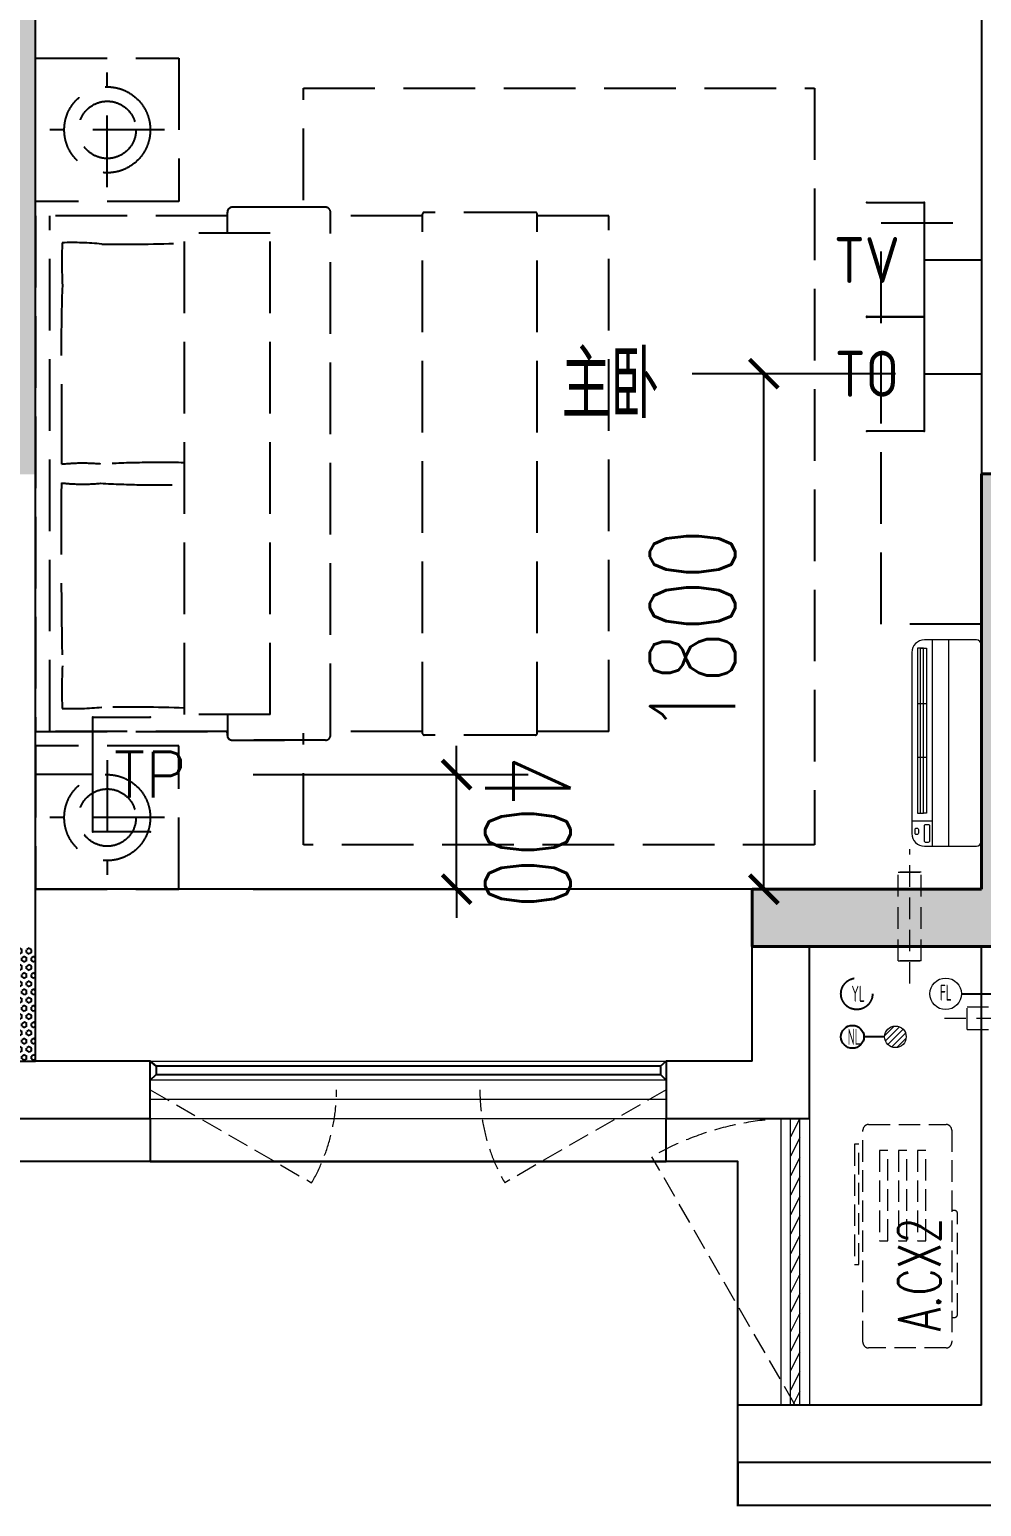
# Model space of a CAD drawing. Extents: x 3753737 to 4713801, y -857380 to 24339.
# Drawn here: x 4234192 to 4237514, y -709577 to -704423 of the extents above; entities that cross this region are included whole.
import ezdxf
from ezdxf.enums import TextEntityAlignment as Align

# ---------------------------------------------------------------- set-up
doc = ezdxf.new("R2010")
doc.units = 0
doc.header["$LTSCALE"] = 1000
doc.header["$MEASUREMENT"] = 0
for name, pattern in [('A户型$0$DASH', [0.35, 0.25, -0.1]), ('DASH', [0.35, 0.25, -0.1]), ('HIDDEN', [0.375, 0.25, -0.125])]:
    doc.linetypes.add(name, pattern=pattern)
doc.layers.get('0').update_dxf_attribs({"linetype": 'CONTINUOUS'})
doc.layers.get('Defpoints').update_dxf_attribs({"linetype": 'CONTINUOUS'})
for name, color, linetype in [('!!电气', 1, 'CONTINUOUS'), ('3-栏杆1', 252, 'CONTINUOUS'), ('3.5方案汇报，与郭总、侯月琴确定户型_t8$0$2020.03.04 -1安徽标准化洋房户型(UA）_t8_t8$0$看线', 154, 'CONTINUOUS'), ('5fur', 175, 'CONTINUOUS'), ('EQUIP-通讯', 3, 'CONTINUOUS'), ('VPIPE-凝结', 150, 'CONTINUOUS'), ('VPIPE-雨水', 4, 'DASH'), ('WALL', 252, 'CONTINUOUS'), ('保温', 6, 'CONTINUOUS'), ('看线', 185, 'CONTINUOUS')]:
    doc.layers.add(name, color=color, linetype=linetype)
for name, color, linetype, lineweight in [('COLUMN', 252, 'CONTINUOUS', 40), ('EQUIP_地漏', 7, 'CONTINUOUS', 18), ('PUB_HATCH', 8, 'CONTINUOUS', 9), ('PUB_TEXT', 7, 'CONTINUOUS', 20), ('VPIPE-废水', 31, 'TG_F', 18), ('WINDOW', 146, 'CONTINUOUS', 20), ('平面-空调室内机', 176, 'CONTINUOUS', 9), ('平面-空调预留孔', 252, 'CONTINUOUS', 15)]:
    doc.layers.add(name, color=color, linetype=linetype, lineweight=lineweight)
doc.styles.add('_TCH_DIM', font='SIMPLEX', dxfattribs={"bigfont": 'GBCBIG'})
doc.styles.add('_TCH_DIM_T3', font='SIMPLEX.shx', dxfattribs={"width": 0.705882, "bigfont": 'GBCBIG.shx'})
doc.styles.add('_TEL_ATTDEF', font='gbenor', dxfattribs={"bigfont": 'gbcbig'})
doc.styles.add('_TEL_DIM', font='SIMPLEX', dxfattribs={"width": 0.8, "height": 3.5, "bigfont": 'HZTXT'})
doc.styles.get("Standard").update_dxf_attribs({"font": 'gbenor.shx', "bigfont": 'gbcbig.shx'})
doc.styles.add('TG_LINETYPE', font='SIMPLEX', dxfattribs={"width": 0.8, "height": 3, "bigfont": 'HZTXT'})
doc.linetypes.add('TG_F', pattern='A,2,-0.3,["F",TG_LINETYPE,S=0.1,R=0,X=-0.23,Y=-0.15],0', length=2.3)
doc.dimstyles.new('_TCH_ARCH&&100', dxfattribs={"dimtxt": 297.5, "dimasz": 100, "dimexe": 250, "dimexo": 300, "dimgap": 100, "dimtad": 1, "dimdec": 0, "dimzin": 0, "dimdsep": 46, "dimtxsty": '_TCH_DIM_T3', "dimblk": 'ARCHTICK', "dimcen": 0.09, "dimclrt": 7, "dimazin": 2, "dimtfac": 1, "dimtdec": 0, "dimtix": 1, "dimtmove": 2, "dimatfit": 3, "dimfxl": 1, "dimtolj": 1, "dimtzin": 0, "dimarcsym": 0})

# ---------------------------------------------------------------- blocks, each defined once
blk = doc.blocks.new('GFDGFSDFGD')
at = {"layer": 'PUB_HATCH'}
blk.add_hatch(color=256, dxfattribs=at).paths.add_polyline_path([(448216.6, 365523.7), (449216.6, 365523.7), (449216.6, 367173.7), (449016.6, 367173.7), (449016.6, 365723.7), (448216.6, 365723.7)])
at = {"layer": 'COLUMN', "color": 252}
for p, q in [((449216.6, 367173.7), (449016.6, 367173.7)), ((449016.6, 367173.7), (449016.6, 365723.7)), ((449016.6, 365723.7), (448216.6, 365723.7)), ((448216.6, 365723.7), (448216.6, 365523.7)), ((448216.6, 365523.7), (449216.6, 365523.7))]:
    blk.add_line(p, q, dxfattribs=at)
blk = doc.blocks.new('dongkong')
at = {"layer": '平面-空调预留孔', "color": 8, "linetype": 'HIDDEN', "ltscale": 0.3}
for p, q in [((-603796, 210899.9), (-603796, 210431.5)), ((-603836, 210821), (-603836, 210510.8)), ((-603836, 210821), (-603756, 210821)), ((-603756, 210821), (-603756, 210510.8))]:
    blk.add_line(p, q, dxfattribs=at)
blk.add_lwpolyline([(-603756, 210510.8), (-603836, 210510.8)], dxfattribs=at)
blk = doc.blocks.new('A$C001338C2')
at = {"color": 8}
for p, q in [((845, 303.6), (55, 303.6)), ((109.1, 214.8), (109.1, 303.6)), ((0, 248.6), (0, 22)), ((900, 22), (900, 248.6)), ((22, 0), (878, 0))]:
    blk.add_line(p, q, dxfattribs=at)
at = {"color": 8, "lineweight": 5}
for p, q in [((864.6, 278.7), (144.5, 278.7)), ((144.5, 278.7), (144.5, 265.8)), ((387, 278.7), (144.5, 278.7)), ((144.5, 278.7), (144.5, 252.9)), ((144.5, 265.8), (864.6, 265.8)), ((387, 239.9), (387, 278.7)), ((864.6, 278.7), (622, 278.7)), ((622, 278.7), (622, 239.9)), ((864.6, 252.9), (864.6, 278.7)), ((864.6, 265.8), (864.6, 239.9)), ((900, 214.8), (0, 214.8)), ((144.5, 239.9), (144.5, 252.9)), ((144.5, 252.9), (864.6, 252.9)), ((864.6, 239.9), (144.5, 239.9)), ((622, 239.9), (387, 239.9)), ((900, 143.2), (0, 143.2))]:
    blk.add_line(p, q, dxfattribs=at)
at = {"color": 8}
for points in [[(73.1, 275), (56.8, 275, -0.414214), (51.3, 280.5), (51.3, 283.4, -0.414214), (56.8, 288.9), (73.1, 288.9, -0.414214), (78.6, 283.4), (78.6, 280.5, -0.414214)], [(89.2, 226.4), (22.2, 226.4, -0.414214), (16.7, 231.9), (16.7, 243.1, -0.414214), (22.2, 248.6), (89.2, 248.6, -0.414214), (94.7, 243.1), (94.7, 231.9, -0.414214)]]:
    blk.add_lwpolyline(points, format="xyb", close=True, dxfattribs=at)
for centre, radius, start, end in [((55, 248.6), 55, 90, 180), ((845, 248.6), 55, 360, 90), ((22, 22), 22, 180, 270), ((878, 22), 22, 270, 360)]:
    blk.add_arc(centre, radius, start, end, dxfattribs=at)
blk = doc.blocks.new('$TwtSys$00000141')
at = {"color": 252}
for p, q in [((-47.1, 3.8), (-5, 45.9)), ((-47.1, 3.8), (-5, 45.9)), ((-43.6, -17.5), (17.5, 43.6)), ((-43.6, -17.5), (17.5, 43.6)), ((-33.2, -33.2), (33.2, 33.2)), ((-33.2, -33.2), (33.2, 33.2)), ((-16.2, -43.5), (43.8, 16.4)), ((-16.2, -43.5), (43.8, 16.4)), ((5.7, -46.1), (46.1, -5.7)), ((5.7, -46.1), (46.1, -5.7))]:
    blk.add_line(p, q, dxfattribs=at)
blk.add_circle((0, 0), 47, dxfattribs=at)
blk.add_circle((0, 0), 47, dxfattribs=at)
blk = doc.blocks.new('A$C718F517F')
at = {"layer": '保温', "linetype": 'Continuous', "ltscale": 10}
h = blk.add_hatch(dxfattribs=at)
h.set_pattern_fill('HEX', color=251, scale=10, angle=90, style=0)
h.set_pattern_definition([(90, (-503782.455, -514000.21), (-16.49778, 1e-15), [9.525, -19.05]), (210, (-503782.455, -514000.21), (8.24889, -14.2874966), [9.525, -19.05]), (150, (-503782.455, -513990.684), (-8.24889, -14.2874966), [9.525, -19.05])])
h.paths.add_polyline_path([(0.1, 2048.3), (200.1, 2048.3), (200, 4900), (0, 4900)])
h = blk.add_hatch(dxfattribs=at)
h.set_pattern_fill('HEX', color=251, scale=10, angle=90, style=0)
h.set_pattern_definition([(90, (-503782.47, -516048.461), (-16.49778, 1e-15), [9.525, -19.05]), (210, (-503782.47, -516048.461), (8.24889, -14.2874966), [9.525, -19.05]), (150, (-503782.47, -516038.936), (-8.24889, -14.2874966), [9.525, -19.05])])
h.paths.add_polyline_path([(0.1, 0), (200.1, 0), (200.1, 398.3), (0.1, 398.3)])
at = {"layer": '保温', "color": 251, "linetype": 'ByBlock', "ltscale": 10}
blk.add_line((0, 0), (200, 0), dxfattribs=at)
blk = doc.blocks.new('fergve')
at = {"layer": '平面-空调预留孔', "color": 8, "linetype": 'DASH', "ltscale": 0.3}
for p, q in [((119062.7, 54987.6), (119062.7, 54977.6)), ((119072.7, 54967.6), (119425.6, 54967.6)), ((119435.6, 54977.6), (119435.6, 54987.6))]:
    blk.add_line(p, q, dxfattribs=at)
for points in [[(119666.7, 55326.8), (119246.8, 55326.8), (119246.8, 55311.6), (119666.7, 55311.6)], [(119645.5, 55239.2), (119330, 55239.2), (119330, 55210.2), (119645.5, 55210.2)], [(119645.5, 55173.4), (119330, 55173.4), (119330, 55144.4), (119645.5, 55144.4)], [(119645.5, 55107.6), (119330, 55107.6), (119330, 55078.6), (119645.5, 55078.6)]]:
    blk.add_lwpolyline(points, close=True, dxfattribs=at)
blk.add_lwpolyline([(119715.9, 54987.6), (118975.9, 54987.6, -0.414214), (118955.9, 55007.6), (118955.9, 55277.6, -0.414214), (118975.9, 55297.6), (119715.9, 55297.6, -0.414214), (119735.9, 55277.6), (119735.9, 55007.6, -0.414214)], format="xyb", close=True, dxfattribs=at)
for centre, start, end in [((119072.7, 54977.6), 180, 270), ((119425.6, 54977.6), 270, 0)]:
    blk.add_arc(centre, 10, start, end, dxfattribs=at)
at = {"layer": '平面-空调预留孔', "color": 8, "linetype": 'DASH', "ltscale": 0.3, "style": '_TCH_DIM', "width": 0.705882}
blk.add_text('A.CX2', height=146.88, dxfattribs=at).set_placement((119015.3, 55027.3))
blk = doc.blocks.new('GDGDRGDGDRGDR')
at = {"layer": '平面-空调室内机', "ltscale": 0.3, "rotation": 89.99999999999999}
blk.add_blockref('dongkong', (659787.3, 1046278.1), dxfattribs=at)
at = {"layer": '平面-空调预留孔', "rotation": 90}
blk.add_blockref('fergve', (503900.7, 322375.3), dxfattribs=at)
blk = doc.blocks.new('FGDGDGRDGRRD')
at = {"layer": '5fur', "color": 252, "linetype": 'A户型$0$DASH'}
for p, q in [((419434.8, 366358.3), (419934.8, 366358.3)), ((419434.8, 365858.3), (419434.8, 366358.3)), ((419434.8, 366358.3), (419934.8, 366358.3)), ((419434.8, 365858.3), (419434.8, 366358.3)), ((419934.8, 366358.3), (419934.8, 365858.3)), ((419934.8, 366358.3), (419934.8, 365858.3)), ((419684.8, 365908.3), (419684.8, 366308.3)), ((419684.8, 365908.3), (419684.8, 366308.3)), ((420368.9, 365863.3), (420368.9, 366253.6)), ((420368.9, 366253.6), (422152.9, 366253.6)), ((420368.9, 365863.3), (420368.9, 366253.6)), ((420368.9, 366253.6), (422152.9, 366253.6)), ((422152.9, 366253.6), (422152.9, 363613.5)), ((422152.9, 366253.6), (422152.9, 363613.5)), ((419884.8, 366108.3), (419484.8, 366108.3)), ((419884.8, 366108.3), (419484.8, 366108.3)), ((419934.8, 365858.3), (419434.8, 365858.3)), ((419934.8, 365858.3), (419434.8, 365858.3)), ((420106.6, 365832, 0), (420104.6, 365825.9, 0)), ((420106.6, 365832, 0), (420104.6, 365825.9, 0)), ((420113.2, 365836.9, 0), (420106.6, 365832, 0)), ((420113.2, 365836.9, 0), (420106.6, 365832, 0)), ((420121.7, 365838.3, 0), (420113.2, 365836.9, 0)), ((420121.7, 365838.3, 0), (420113.2, 365836.9, 0)), ((420302.6, 365838.3, 0), (420121.7, 365838.3, 0)), ((420445.7, 365838.3, 0), (420121.7, 365838.3, 0)), ((420302.6, 365838.3, 0), (420121.7, 365838.3, 0)), ((420445.7, 365838.3, 0), (420121.7, 365838.3, 0)), ((419434.8, 365808.3, 0), (419434.8, 364008.3)), ((419434.8, 364008.3), (419434.8, 365808.3, 0)), ((420103.7, 365808.3, 0), (419434.8, 365808.3)), ((419434.8, 365808.3, 0), (419434.8, 364008.3)), ((419434.8, 364008.3), (419434.8, 365808.3, 0)), ((420103.7, 365808.3, 0), (419434.8, 365808.3)), ((419484.8, 364008.3, 0), (419484.8, 365808.3, 0)), ((419484.8, 364008.3, 0), (419484.8, 365808.3, 0)), ((420104.6, 365825.9, 0), (420102.2, 365808.3, 0)), ((420104.6, 365825.9, 0), (420102.2, 365808.3, 0)), ((420103.7, 365748.3, 0), (420103.7, 365820.3, 0)), ((420103.7, 365748.3, 0), (420103.7, 365820.3, 0)), ((420463.7, 363996.3, 0), (420463.7, 365820.3, 0)), ((420463.7, 363996.3, 0), (420463.7, 365820.3, 0)), ((420784.8, 365808.3, 0), (420463.7, 365808.3, 0)), ((420784.8, 365808.3, 0), (420463.7, 365808.3, 0)), ((420784.8, 364002.3, 0), (420784.8, 365814.3, 0)), ((420784.8, 364002.3, 0), (420784.8, 365814.3, 0)), ((421178.8, 365820.3, 0), (420790.8, 365820.3, 0)), ((421178.8, 365820.3, 0), (420790.8, 365820.3, 0)), ((421184.8, 364002.3, 0), (421184.8, 365814.3, 0)), ((421184.8, 364002.3, 0), (421184.8, 365814.3, 0)), ((421434.8, 365808.3, 0), (421184.8, 365808.3, 0)), ((421434.8, 365808.3, 0), (421184.8, 365808.3, 0)), ((421434.8, 364008.3, 0), (421434.8, 365808.3, 0)), ((421434.8, 364008.3, 0), (421434.8, 365808.3, 0)), ((422384.8, 364383.5), (422384.8, 365783.5)), ((422384.8, 365783.5), (422734.8, 365783.5)), ((422384.8, 364383.5), (422384.8, 365783.5)), ((422384.8, 365783.5), (422734.8, 365783.5)), ((422734.8, 365783.5), (422734.8, 364383.5)), ((422734.8, 365783.5), (422734.8, 364383.5)), ((419953.7, 364068.3, 0), (419953.7, 365748.3, 0)), ((420253.7, 365748.3, 0), (419953.7, 365748.3, 0)), ((419953.7, 364068.3, 0), (419953.7, 365748.3, 0)), ((420253.7, 365748.3, 0), (419953.7, 365748.3, 0)), ((420253.7, 364068.3, 0), (420253.7, 365748.3, 0)), ((420253.7, 364068.3, 0), (420253.7, 365748.3, 0)), ((422734.8, 364383.5), (422384.8, 364383.5)), ((422734.8, 364383.5), (422384.8, 364383.5)), ((420253.7, 364068.3, 0), (419953.7, 364068.3, 0)), ((420253.7, 364068.3, 0), (419953.7, 364068.3, 0)), ((420103.7, 364068.3, 0), (420103.7, 363996.3, 0)), ((420103.7, 364068.3, 0), (420103.7, 363996.3, 0)), ((419434.8, 364008.3), (420102.3, 364008.3, 0)), ((420103.7, 364008.3, 0), (419434.8, 364008.3)), ((419434.8, 364008.3), (420102.3, 364008.3, 0)), ((420103.7, 364008.3, 0), (419434.8, 364008.3)), ((420102.3, 364008.3, 0), (420103.7, 363989.4, 0)), ((420102.3, 364008.3, 0), (420103.7, 363989.4, 0)), ((420103.7, 363989.4, 0), (420111.3, 363980.7, 0)), ((420103.7, 363989.4, 0), (420111.3, 363980.7, 0)), ((420111.3, 363980.7, 0), (420121.7, 363978.3, 0)), ((420111.3, 363980.7, 0), (420121.7, 363978.3, 0)), ((420121.7, 363978.3, 0), (420302.6, 363978.3, 0)), ((420445.7, 363978.3, 0), (420121.7, 363978.3, 0)), ((420121.7, 363978.3, 0), (420302.6, 363978.3, 0)), ((420445.7, 363978.3, 0), (420121.7, 363978.3, 0)), ((420302.6, 363978.3, 0), (420302.6, 363978.3, 0)), ((420302.6, 363978.3, 0), (420302.6, 363978.3, 0)), ((420368.9, 363613.5), (420368.9, 364003.3)), ((420368.9, 363613.5), (420368.9, 364003.3)), ((420784.8, 364008.3, 0), (420463.7, 364008.3, 0)), ((420784.8, 364008.3, 0), (420463.7, 364008.3, 0)), ((421178.8, 363996.3, 0), (420790.8, 363996.3, 0)), ((421178.8, 363996.3, 0), (420790.8, 363996.3, 0)), ((421434.8, 364008.3, 0), (421184.8, 364008.3, 0)), ((421434.8, 364008.3, 0), (421184.8, 364008.3, 0)), ((419934.8, 363958.3), (419434.8, 363958.3)), ((419434.8, 363958.3), (419434.8, 363458.3)), ((419934.8, 363958.3), (419434.8, 363958.3)), ((419434.8, 363958.3), (419434.8, 363458.3)), ((419934.8, 363458.3), (419934.8, 363958.3)), ((419934.8, 363458.3), (419934.8, 363958.3)), ((419684.8, 363908.3), (419684.8, 363508.3)), ((419684.8, 363908.3), (419684.8, 363508.3)), ((419884.8, 363708.3), (419484.8, 363708.3)), ((419884.8, 363708.3), (419484.8, 363708.3)), ((422152.9, 363613.5), (420368.9, 363613.5)), ((422152.9, 363613.5), (420368.9, 363613.5)), ((419434.8, 363458.3), (419934.8, 363458.3)), ((419434.8, 363458.3), (419934.8, 363458.3))]:
    blk.add_line(p, q, dxfattribs=at)
for centre, radius in [((419684.8, 366108.3), 150), ((419684.8, 366108.3), 150), ((419684.8, 366108.3), 100), ((419684.8, 366108.3), 100), ((419684.8, 363708.3), 150), ((419684.8, 363708.3), 150), ((419684.8, 363708.3), 100), ((419684.8, 363708.3), 100)]:
    blk.add_circle(centre, radius, dxfattribs=at)
for centre, radius, start, end in [((420121.7, 365820.3, 0), 18, 90, 180), ((420121.7, 365820.3, 0), 18, 90, 180), ((420445.7, 365820.3, 0), 18, 0, 90), ((420445.7, 365820.3, 0), 18, 0, 90), ((420790.8, 365814.3, 0), 6, 90, 180), ((420790.8, 365814.3, 0), 6, 90, 180), ((421178.8, 365814.3, 0), 6, 0, 90), ((421178.8, 365814.3, 0), 6, 0, 90), ((421458.5, 365647.9, 0), 1932.2, 178.0298, 182.4617), ((421458.5, 365647.9, 0), 1932.2, 178.0298, 182.4617), ((419559, 364561.5, 0), 1153.3, 84.6984, 91.5682), ((419559, 364561.5, 0), 1153.3, 84.6984, 91.5682), ((419747, 371327.9, 0), 5618.6, 269.1694, 272.1087), ((419747, 371327.9, 0), 5618.6, 269.1694, 272.1087), ((426651.3, 365324.7, 0), 7127.4, 178.02553, 181.06782), ((426651.3, 365324.7, 0), 7127.4, 178.02553, 181.06782), ((457242, 365061.5, 0), 37717.1, 179.80183, 180.18357), ((457242, 365061.5, 0), 37717.1, 179.80183, 180.18357), ((419598.8, 364283, 0), 661.8, 84.5772, 96.3929), ((419598.8, 364283, 0), 661.8, 84.5772, 96.3929), ((419867.3, 361236.2, 0), 3711.3, 88.6942, 93.1822), ((419867.3, 361236.2, 0), 3711.3, 88.6942, 93.1822), ((442429.1, 364673.3, 0), 22905.3, 179.49277, 181.10137), ((442429.1, 364673.3, 0), 22905.3, 179.49277, 181.10137), ((419598.8, 365533.7, 0), 661.8, 263.5802, 275.4228), ((419598.8, 365533.7, 0), 661.8, 263.5802, 275.4228), ((419867.3, 368580.5, 0), 3711.3, 266.8178, 271.3058), ((419867.3, 368580.5, 0), 3711.3, 266.8178, 271.3058), ((421458.5, 364155.4, 0), 1932.2, 177.5383, 181.9702), ((421458.5, 364155.4, 0), 1932.2, 177.5383, 181.9702), ((419559, 365241.8, 0), 1153.3, 268.4318, 275.3016), ((419559, 365241.8, 0), 1153.3, 268.4318, 275.3016), ((419747, 358475.5, 0), 5618.6, 87.8913, 90.8306), ((419747, 358475.5, 0), 5618.6, 87.8913, 90.8306), ((420121.7, 363996.3, 0), 18, 180, 270), ((420121.7, 363996.3, 0), 18, 180, 270), ((420445.7, 363996.3, 0), 18, 270, 0), ((420445.7, 363996.3, 0), 18, 270, 0), ((420790.8, 364002.3, 0), 6, 180, 270), ((420790.8, 364002.3, 0), 6, 180, 270), ((421178.8, 364002.3, 0), 6, 270, 0), ((421178.8, 364002.3, 0), 6, 270, 0)]:
    blk.add_arc(centre, radius, start, end, dxfattribs=at)
blk = doc.blocks.new('$WINLIB2D$00000001')
at = {"color": 0}
for points in [[(-0.5, 0.5), (-0.5, -0.5)], [(-0.5, 0.5), (0.5, 0.5)], [(0.5, -0.5), (0.5, 0.5)], [(0.5, 0.1667), (-0.5, 0.1667)], [(0.5, -0.1667), (-0.5, -0.1667)], [(-0.5, -0.5), (0.5, -0.5)]]:
    blk.add_lwpolyline(points, dxfattribs=at)
blk = doc.blocks.new('$WINLIB2D$00000039')
at = {"color": 0}
for points in [[(-0.5, 0.5), (-0.5, -0.5)], [(0.5, 0.5), (-0.5, 0.5)], [(0.5, -0.5), (0.5, 0.5)], [(-0.5, 0.1667), (0.5, 0.1667)], [(-0.3839, -0.1667), (-0.448, 0.1667)], [(-0.3159, -0.1667), (-0.38, 0.1667)], [(-0.2479, -0.1667), (-0.312, 0.1667)], [(-0.1799, -0.1667), (-0.244, 0.1667)], [(-0.1119, -0.1667), (-0.176, 0.1667)], [(-0.0439, -0.1667), (-0.108, 0.1667)], [(0.0241, -0.1667), (-0.04, 0.1667)], [(0.0921, -0.1667), (0.028, 0.1667)], [(0.16, -0.1667), (0.0959, 0.1667)], [(0.228, -0.1667), (0.1639, 0.1667)], [(0.296, -0.1667), (0.2319, 0.1667)], [(0.364, -0.1667), (0.2999, 0.1667)], [(0.432, -0.1667), (0.3679, 0.1667)], [(0.5, -0.1667), (0.4359, 0.1667)], [(-0.4519, -0.1667), (-0.5, 0.0836)], [(-0.5, -0.1667), (0.5, -0.1667)], [(0.5, -0.5), (-0.5, -0.5)]]:
    blk.add_lwpolyline(points, dxfattribs=at)
blk = doc.blocks.new('A$C1C403CBE')
at = {"color": 252, "const_width": 8}
blk.add_lwpolyline([(27550, -100), (27550, -250), (28700, -250), (28700, -100)], dxfattribs=at)
at = {"layer": '3-栏杆1', "color": 252}
for p, q in [((25520.3, 1282.2), (25500, 1300)), ((25500, 1300), (25520.3, 1282.2)), ((27279.7, 1282.2), (27300, 1300)), ((27300, 1300), (27279.7, 1282.2)), ((25500, 1233.1), (25520.3, 1252.9)), ((27279.7, 1282.1), (25520.3, 1282.2)), ((25520.3, 1282.2), (25520.3, 1252.9)), ((25520.3, 1252.9), (27279.7, 1252.9)), ((27279.7, 1282.2), (27279.7, 1252.9)), ((27279.7, 1252.9), (27300, 1233.1)), ((27300, 1233.1), (27279.7, 1252.9))]:
    blk.add_line(p, q, dxfattribs=at)
at = {"layer": '3.5方案汇报，与郭总、侯月琴确定户型_t8$0$2020.03.04 -1安徽标准化洋房户型(UA）_t8_t8$0$看线', "color": 252, "ltscale": 10}
blk.add_line((27600, 1900), (25100, 1900), dxfattribs=at)
at = {"layer": 'VPIPE-凝结', "color": 252, "ltscale": 0.1}
blk.add_line((28330, 1535), (28670, 1535), dxfattribs=at)
blk.add_lwpolyline([(28062.4, 1385), (27990, 1385)], dxfattribs=at)
at = {"layer": 'VPIPE-凝结', "color": 252}
blk.add_circle((27950, 1385), 40, dxfattribs=at)
at = {"layer": 'VPIPE-废水', "color": 252}
blk.add_circle((28275, 1535), 55, dxfattribs=at)
at = {"layer": 'VPIPE-雨水', "color": 252}
blk.add_circle((27965, 1535), 55, dxfattribs=at)
at = {"layer": 'WALL', "color": 252}
for p, q in [((25100, 1300), (25100, 6200)), ((28400, 5200), (28400, 1900)), ((28400, 1900), (27600, 1900)), ((27600, 1300), (27600, 1900)), ((28400, 1700), (27800, 1700)), ((27800, 1100), (27800, 1700)), ((28400, 100), (28400, 1700)), ((25500, 1300), (25100, 1300)), ((25500, 1100), (25500, 1300)), ((27600, 1300), (27300, 1300)), ((27300, 1300), (27300, 1100)), ((25000, 1100), (25500, 1100)), ((27300, 1100), (27800, 1100)), ((28400, 100), (27550, 100)), ((27550, -100), (27550, 100)), ((28500, -100), (27550, -100))]:
    blk.add_line(p, q, dxfattribs=at)
at = {"layer": 'WINDOW', "color": 252, "linetype": 'DASH', "ltscale": 0.3}
for points in [[(25500, 1200), (26063.1, 875.4, 0.131485), (26150, 1200)], [(27300, 1200), (26736.9, 875.4, -0.131485), (26650, 1200)], [(27750, 100), (27250, 966, -0.131652), (27750, 1100)]]:
    blk.add_lwpolyline(points, format="xyb", dxfattribs=at)
at = {"layer": '看线', "color": 252, "ltscale": 0.5}
for points in [[(25500, 1100), (25500, 950), (27300, 950), (27300, 1100)], [(27550, 100), (27550, 950), (25000, 950)]]:
    blk.add_lwpolyline(points, dxfattribs=at)
at = {"color": 252}
for name, p in [('GFDGFSDFGD', (-420616.6, -363823.7)), ('A$C718F517F', (24900, 1300)), ('GDGDRGDGDRGDR', (-420616.6, -441032.1))]:
    blk.add_blockref(name, p, dxfattribs=at)
blk.add_blockref('FGDGDGRDGRRD', (-394334.8, -361558.3))
at = {"layer": 'EQUIP_地漏', "color": 252, "xscale": -0.8, "yscale": -0.8, "zscale": 0.8, "rotation": 180}
blk.add_blockref('$TwtSys$00000141', (28100, 1385), dxfattribs=at)
at = {"layer": 'WINDOW', "color": 252}
for name, p, xscale, yscale, zscale, rotation in [('$WINLIB2D$00000001', (26400, 1200), 1800, -200, 1800, 4.935878894074151e-09), ('$WINLIB2D$00000039', (27750, 600), -1000, -100, -1000, 270)]:
    blk.add_blockref(name, p, dxfattribs=dict(at, xscale=xscale, yscale=yscale, zscale=zscale, rotation=rotation))
at = {"layer": '平面-空调室内机', "color": 252, "ltscale": 0.3, "xscale": -1, "rotation": 180}
blk.add_blockref('dongkong', (631945.9, 212470.8), dxfattribs=at)
at = {"layer": '平面-空调室内机', "color": 252, "ltscale": 0.3, "rotation": 180}
blk.add_blockref('dongkong', (-575646.1, 212470.8), dxfattribs=at)
at = {"layer": '平面-空调预留孔', "color": 252, "xscale": 0.800000000046565, "yscale": 0.800000000046565, "zscale": 0.800000000046565, "rotation": 90.00000023343011}
blk.add_blockref('A$C001338C2', (28399.9, 2050), dxfattribs=at)
at = {"layer": 'PUB_TEXT', "color": 252}
blk.add_text('主卧', height=236.31, dxfattribs=at).set_placement((26935.2, 3542.5))
at = {"layer": 'PUB_TEXT', "color": 252, "width": 0.6}
for s, p in [('YL', (27946.8, 1507)), ('FL', (28255.2, 1511.2)), ('NL', (27933.2, 1357))]:
    blk.add_text(s, height=56, dxfattribs=at).set_placement(p)
blk = doc.blocks.new('$equip$00001867')
for p, q in [((-0.5, 0.499), (-0.5, 0.999)), ((0.5, 0.999), (0.5, 0.499)), ((0.5, 0.499), (-0.5, 0.499)), ((0, 0.5), (0, 0))]:
    blk.add_line(p, q)
for p in [(-0.5, 0.999), (0.5, 0.999), (-0.5, 0.499), (0.5, 0.499), (0, 0)]:
    blk.add_point(p)
at = {"color": 7, "style": '_TEL_DIM'}
blk.add_attdef('$TEXT$', text='', height=0.4, dxfattribs=at).set_placement((0, 0.999), align=Align.MIDDLE_CENTER)
at = {"color": 7, "style": '_TEL_DIM', "flags": 1}
blk.add_attdef('A', text='', height=0.00002, dxfattribs=at).set_placement((0, 0), align=Align.MIDDLE_CENTER)
blk = doc.blocks.new('$equip$00001802')
for p, q in [((-0.5, 0.499), (-0.5, 0.999)), ((0.5, 0.999), (0.5, 0.499)), ((0.5, 0.499), (-0.5, 0.499)), ((0, 0.5), (0, 0))]:
    blk.add_line(p, q)
for p in [(-0.5, 0.999), (0.5, 0.999), (-0.5, 0.499), (0.5, 0.499), (0, 0)]:
    blk.add_point(p)
at = {"color": 7, "style": '_TEL_DIM'}
blk.add_attdef('$TEXT$', text='', height=0.4, dxfattribs=at).set_placement((0, 0.999), align=Align.MIDDLE_CENTER)
at = {"color": 7, "style": '_TEL_DIM', "flags": 1}
blk.add_attdef('A', text='', height=0.00002, dxfattribs=at).set_placement((0, 0), align=Align.MIDDLE_CENTER)
blk = doc.blocks.new('$equip$00001847')
for p, q in [((-0.5, 0.499), (-0.5, 0.999)), ((0.5, 0.999), (0.5, 0.499)), ((0.5, 0.499), (-0.5, 0.499)), ((0, 0.5), (0, 0))]:
    blk.add_line(p, q)
for p in [(-0.5, 0.999), (0.5, 0.999), (-0.5, 0.499), (0.5, 0.499), (0, 0)]:
    blk.add_point(p)
at = {"color": 7, "style": '_TEL_DIM'}
blk.add_attdef('$TEXT$', text='', height=0.4, dxfattribs=at).set_placement((0, 0.999), align=Align.MIDDLE_CENTER)
at = {"color": 7, "style": '_TEL_DIM', "flags": 1}
blk.add_attdef('A', text='', height=0.00002, dxfattribs=at).set_placement((0, 0), align=Align.MIDDLE_CENTER)
blk = doc.blocks.new('_ArchTick')
at = {"color": 0, "linetype": 'ByBlock', "const_width": 0.15}
blk.add_lwpolyline([(-0.5, -0.5), (0.5, 0.5)], dxfattribs=at)
blk = doc.blocks.new('*D366')
at = {"layer": '!!电气', "color": 0, "lineweight": -2, "transparency": 16777216}
for p, q in [((4237213.4, -705624.2), (4236504.3, -705624.2)), ((4236754.3, -707422.9), (4236754.3, -705624.2)), ((4237213.4, -707422.9), (4236504.3, -707422.9))]:
    blk.add_line(p, q, dxfattribs=at)
at = {"layer": 'Defpoints', "color": 0, "transparency": 16777216}
for p in [(4236754.3, -705624.2), (4237513.4, -705624.2), (4237513.4, -707422.9)]:
    blk.add_point(p, dxfattribs=at)
at = {"layer": '!!电气', "color": 0, "lineweight": -2, "transparency": 16777216, "xscale": 100, "yscale": 100, "zscale": 100}
for p, rotation in [((4236754.3, -705624.2), 90), ((4236754.3, -707422.9), 270)]:
    blk.add_blockref('_ArchTick', p, dxfattribs=dict(at, rotation=rotation))
at = {"layer": '!!电气', "color": 7, "transparency": 16777216, "insert": (4236505.6, -706523.5), "char_height": 297.5, "attachment_point": 5, "rotation": 90, "style": '_TCH_DIM_T3'}
blk.add_mtext('\\A1;1800', dxfattribs=at)
blk = doc.blocks.new('*D383')
at = {"layer": '!!电气', "color": 0, "lineweight": -2, "transparency": 16777216}
for p, q in [((4235682.1, -707022.8), (4235682.1, -706922.8)), ((4234972.1, -707022.9), (4235932.1, -707022.8)), ((4235682.2, -707422.8), (4235682.1, -707022.8)), ((4234972.1, -707422.9), (4235932.2, -707422.8)), ((4235682.2, -707422.8), (4235682.2, -707522.8))]:
    blk.add_line(p, q, dxfattribs=at)
at = {"layer": 'Defpoints', "color": 0, "transparency": 16777216}
for p in [(4234672.1, -707022.9), (4235682.1, -707022.8), (4234672.1, -707422.9)]:
    blk.add_point(p, dxfattribs=at)
at = {"layer": '!!电气', "color": 0, "lineweight": -2, "transparency": 16777216, "xscale": 100, "yscale": 100, "zscale": 100}
for p, rotation in [((4235682.1, -707022.8), 270.0018857303916), ((4235682.2, -707422.8), 90.00188573039163)]:
    blk.add_blockref('_ArchTick', p, dxfattribs=dict(at, rotation=rotation))
at = {"layer": '!!电气', "color": 7, "transparency": 16777216, "insert": (4235930.9, -707222.8), "char_height": 297.5, "attachment_point": 5, "rotation": 270.0019, "style": '_TCH_DIM_T3'}
blk.add_mtext('\\A1;400', dxfattribs=at)

msp = doc.modelspace()

# ---------------------------------------------------------------- block references
at = {"layer": '!!电气'}
msp.add_blockref('A$C1C403CBE', (4209113.4, -709322.9), dxfattribs=at)
at = {"layer": 'EQUIP-通讯', "color": 6}
ref = msp.add_blockref('$equip$00001802', (4237513.4, -705227), dxfattribs=dict(at, xscale=400, yscale=400, zscale=400, rotation=90.00000000129678))
ref.add_attrib('$TEXT$', 'TV', dxfattribs={"layer": '0', "color": 7, "height": 160, "style": '_TEL_ATTDEF'}).set_placement((4237113.8, -705227), align=Align.MIDDLE_CENTER)
ref = msp.add_blockref('$equip$00001847', (4237513.4, -705624.2), dxfattribs=dict(at, xscale=400, yscale=400, zscale=400, rotation=90.00000000129678))
ref.add_attrib('$TEXT$', 'TO', dxfattribs={"layer": '0', "color": 7, "height": 160, "style": '_TEL_ATTDEF'}).set_placement((4237113.8, -705624.2), align=Align.MIDDLE_CENTER)
ref = msp.add_blockref('$equip$00001867', (4234213.4, -707022.9), dxfattribs=dict(at, xscale=400, yscale=400, zscale=400, rotation=270))
ref.add_attrib('$TEXT$', 'TP', dxfattribs={"layer": '0', "color": 7, "height": 160, "style": '_TEL_DIM'}).set_placement((4234613, -707022.9), align=Align.MIDDLE_CENTER)

# ---------------------------------------------------------------- dimensions: what is measured, and where the dimension line sits
at = {"layer": '!!电气', "color": 1}
for p1, p2, distance, text, picture, middle in [((4237513.4, -707422.9), (4237513.4, -705624.2), 759.1, '1800', '*D366', (4236505.6, -706523.5)), ((4234672.1, -707422.9), (4234672.1, -707022.9), -1010, '400', '*D383', (4235930.9, -707222.8))]:
    dim = msp.add_aligned_dim(p1=p1, p2=p2, distance=distance, text=text, dimstyle='_TCH_ARCH&&100', dxfattribs=at)
    dim.commit()
    dim.dimension.update_dxf_attribs({"geometry": picture, "text_midpoint": middle})

doc.saveas('drawing.dxf')
